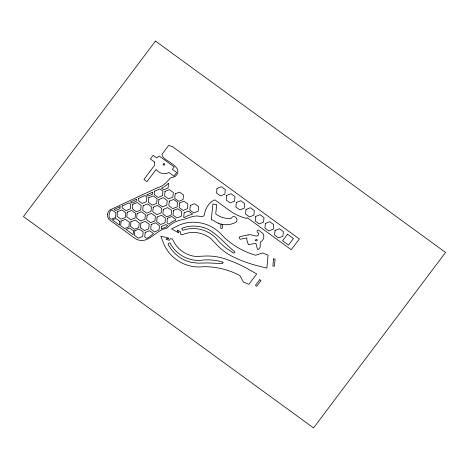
<?xml version="1.0" encoding="UTF-8"?>
<svg xmlns="http://www.w3.org/2000/svg" width="469" height="469" viewBox="0 0 469 469"><rect width="100%" height="100%" fill="white"/><g stroke="black" fill="none" stroke-linecap="round" stroke-linejoin="round"><path stroke-width="0.7" d="M221.046 224.1L220.665 228.245L222.224 228.456L222.605 224.311M248.06 234.992C251.261 233.263 258.853 239.331 258.765 233.322L257.962 232.835A1.571 1.477 29.2 0 1 258.472 230.015L263.349 233.861A7.094 6.677 29.2 0 1 260.283 242.115L260.102 247.374L258.548 249.32L257.493 249.397L255.863 243.235L248.347 244.748L246.753 239.542L246.993 237.894L240.363 239.231A1.612 1.518 29.2 0 1 239.682 236.681L248.089 234.928M107.518 214.603L107.77 217.047L108.785 219.34L135.084 238.498C147.835 246.155 155.28 229.757 167.005 228.186C170.687 223.854 175.904 220.922 181.474 219.855C187.899 218.783 193.996 214.298 200.908 216.678C202.291 216.959 203.833 216.238 204.384 214.919C205.24 208.646 208.828 202.332 214.866 199.841L229.617 210.587A44.408 41.811 29.2 0 0 246.594 218.378L247.163 217.622L291.214 249.719L299.31 238.956L172.393 146.592L168.647 145.443L161.869 154.453L163.007 156.91L164.56 158.586C168.846 162.28 183.772 168.553 175.429 176.221C173.835 177.417 171.636 177.059 170.077 178.32C166.624 182.265 162.989 186.521 157.561 187.729L109.365 210.206L108.069 212.24L107.518 214.603M223.021 262.734L222.347 263.555L207.644 262.921L197.701 263.15L190.918 262.235L187.606 261.262A32.648 30.737 29.2 0 1 178.443 256.42L175.769 254.227A32.648 30.737 29.2 0 1 169.291 246.26C166.243 244.425 170.177 240.615 170.868 244.496A30.895 29.084 29.2 0 0 181.439 255.4L184.804 257.27A30.907 29.101 29.2 0 0 199.659 260.447L203.857 259.984A50.84 47.867 29.2 0 1 220.342 261.456L222.687 262.148L223.021 262.734M181.919 228.925L182.787 230.39L184.423 229.792A30.895 29.084 29.2 0 1 199.413 229.189L203.124 230.173A30.907 29.101 29.2 0 1 216.109 238.211L218.871 241.482A50.84 47.867 29.2 0 0 231.915 251.9C232.413 253.407 235.942 253.43 234.652 251.642C225.442 244.449 218.261 234.647 207.831 229.2A32.648 30.737 29.2 0 0 197.906 226.351L194.488 226.093A32.648 30.737 29.2 0 0 184.446 227.406L182.318 228.163L181.919 228.925M115.954 212.867L115.532 217.481L111.176 219.222L109.4 217.933A9.708 9.14 29.2 0 1 110.661 210.546L112.021 210.006L115.954 212.867M117.502 211.677L117.08 216.285L121.014 219.152L125.37 217.411L125.792 212.797L121.858 209.93L117.502 211.677M120.082 206.653L119.888 208.74L115.532 210.487L114.108 209.45L120.082 206.653M119.83 221.368L119.484 225.132L112.337 219.926L115.896 218.501L119.83 221.368M122.233 205.926L122.063 207.761L125.997 210.628L130.353 208.881L130.781 204.273L128.869 202.878L122.233 205.926M121.072 221.081L120.65 225.689L124.584 228.555L128.94 226.814L129.362 222.2L125.428 219.334L121.072 221.081M127.251 212.24L126.823 216.848L130.757 219.715L135.119 217.968L135.541 213.36L131.607 210.493L127.251 212.24M130.921 221.802L130.499 226.416L134.433 229.282L138.789 227.535L139.211 222.927L135.277 220.061L130.921 221.802M132.827 204.285L132.405 208.893L136.338 211.759L140.694 210.018L141.116 205.404L137.183 202.538L132.827 204.285M133.483 230.877L133.137 234.641L125.991 229.435L129.55 228.01L133.483 230.877M136.42 199.225L136.227 201.318L131.871 203.059L130.446 202.028L136.42 199.225M134.843 230.748L134.421 235.356L138.355 238.223L142.711 236.482L143.133 231.868L139.199 229.001L134.843 230.748M138.39 198.51L138.203 200.562L142.136 203.429L146.492 201.682L146.914 197.074L144.827 195.55L138.39 198.51M137.1 213.518L136.678 218.132L140.612 220.993L144.968 219.252L145.39 214.638L141.456 211.771L137.1 213.518M140.882 223.092L140.46 227.705L144.393 230.572L148.749 228.825L149.171 224.217L145.238 221.35L140.882 223.092M143.151 205.68L142.728 210.288L146.662 213.155L151.018 211.413L151.44 206.8L147.506 203.933L143.151 205.68M145.179 232.442L144.757 237.05L146.51 238.328A6.759 6.361 29.2 0 0 149.335 236.851L153.474 233.562L149.541 230.695L145.179 232.442M147.084 215.16L146.662 219.768L150.596 222.634L154.952 220.893L155.374 216.279L151.44 213.413L147.084 215.16M148.79 197.672L148.368 202.286L152.302 205.152L156.658 203.405L157.08 198.797L153.146 195.931L148.79 197.672M152.531 192.22L152.343 194.313L147.981 196.06L146.562 195.022L152.531 192.22M151.159 224.54L150.737 229.148L154.67 232.014L159.073 229.751L159.448 225.659L155.515 222.793L151.159 224.54M154.5 191.258L154.19 194.6L158.129 197.467L162.485 195.72L162.907 191.112L159.941 188.948L154.5 191.258M153.24 207.187L152.818 211.795L156.752 214.661L161.107 212.92L161.529 208.306L157.596 205.44L153.24 207.187M157.127 217.012L156.705 221.626L160.638 224.493L164.994 222.746L165.416 218.138L161.483 215.271L157.127 217.012M158.921 199.419L158.499 204.027L162.432 206.893L166.788 205.146L167.21 200.539L163.276 197.672L158.921 199.419M161.717 226.293L161.477 228.895A19.551 18.402 29.2 0 1 166.049 227.16A5.704 5.37 29.2 0 1 167.58 225.642L166.073 224.545L161.717 226.293M163.312 209.356L162.89 213.97L166.823 216.836L171.179 215.089L171.601 210.481L167.668 207.615L163.312 209.356M165.006 191.387L164.584 195.995L168.518 198.862L172.873 197.121L173.301 192.507L169.368 189.64L165.006 191.387M168.482 183.42L168.054 188.028L163.699 189.775L161.477 188.157A19.85 18.69 29.2 0 0 168.318 183.303L168.482 183.42M167.404 218.237L166.982 222.845L168.969 224.293A17.16 16.157 29.2 0 1 175.623 220.196L175.699 219.357L171.765 216.49L167.404 218.237M169.274 201.166L168.846 205.78L172.78 208.646L177.141 206.899L177.563 202.291L173.63 199.425L169.274 201.166M173.424 210.481L173.002 215.095L176.936 217.962L181.292 216.215L181.714 211.601L177.78 208.74L173.424 210.481M175.189 193.838L174.767 198.451L178.701 201.318L183.057 199.571L183.485 194.963L179.551 192.097L175.189 193.838M179.609 202.948L179.187 207.562L183.121 210.423L187.477 208.682L187.899 204.068L183.965 201.207L179.609 202.948M177.505 230.256L177.417 231.276L178.918 232.137L178.507 232.847L171.548 228.837L179.557 224.968A36.688 34.536 29.2 0 1 194.389 222.23L198.229 222.529A36.688 34.536 29.2 0 1 209.379 225.73C214.485 228.11 219.07 231.539 222.669 235.878A72.097 67.876 29.2 0 0 255.658 255.242L262.581 252.938L268.057 255.142L266.861 268.145L255.546 265.243A125.786 118.423 29.2 0 1 234.037 257.282A54.855 51.643 29.2 0 1 215.951 243.95L210.81 238.574A26.85 25.279 29.2 0 0 202.016 233.826L198.792 232.97A26.85 25.279 29.2 0 0 185.759 233.492L181.995 234.863L180.254 233.855L180.454 231.686L177.505 230.256M184.118 212.803L183.696 217.411L184.118 217.716A21.826 20.548 29.2 0 1 192.372 214.374L192.413 213.923L188.479 211.056L184.118 212.803M190.291 205.457L189.869 210.071L193.803 212.938L198.158 211.191L198.58 206.583L194.647 203.716L190.291 205.457M217 188.456L216.578 193.064L220.512 195.931L224.868 194.189L225.29 189.576L221.356 186.709L217 188.456M218.923 223.437L218.894 223.813L225.636 224.721A20.208 19.024 29.2 0 0 236.3 221.943C239.143 218.407 233.181 214.052 231.328 218.249C225.812 219.058 220.061 217.382 215.758 213.864L216.678 204.607L212.885 204.062L211.314 219.838L212.932 220.072A20.208 19.024 29.2 0 0 218.923 223.437M226.674 195.456L226.251 200.064L230.185 202.93L234.541 201.189L234.963 196.575L231.029 193.709L226.674 195.456M236.347 202.456L235.925 207.064L239.858 209.93L244.214 208.189L244.642 203.575L240.708 200.709L236.347 202.456M246.026 209.455L245.598 214.069L249.531 216.93L253.893 215.189L254.315 210.575L250.382 207.708L246.026 209.455M255.699 216.455L255.271 221.069L259.205 223.93L263.566 222.189L263.988 217.575L260.055 214.708L255.699 216.455M265.372 223.455L264.95 228.069L268.884 230.93L273.239 229.189L273.662 224.575L269.728 221.714L265.372 223.455M275.045 230.455L274.623 235.069L278.557 237.935L282.913 236.188L283.335 231.575L279.401 228.714L275.045 230.455M273.538 258.888L272.882 266.046L274.429 266.251L275.086 259.099L273.538 258.888M168.57 238.129L168.4 238.938L166.724 238.522L166.12 239.331L169.221 240.345L170.523 238.61L172.469 239.096L174.31 242.725A26.85 25.279 29.2 0 0 183.496 252.199L186.428 253.823A26.85 25.279 29.2 0 0 196.024 256.484L203.364 256.133A54.855 51.643 29.2 0 1 225.472 258.999A125.786 118.423 29.2 0 1 246.518 268.186L256.725 273.96L248.945 284.302L243.47 282.098L239.94 275.584A72.097 67.876 29.2 0 0 202.907 266.732C197.349 267.394 191.71 266.697 186.428 264.885A36.688 34.536 29.2 0 1 176.133 259.445L173.125 256.983A36.688 34.536 29.2 0 1 164.097 244.63L160.808 236.218L168.57 238.129M154.559 162.034L154.424 165.51L143.954 179.434L146.996 181.655L156.171 169.456L156.582 169.977A10.365 9.755 29.2 0 0 163.118 173.665L165.645 173.688L168.992 172.545L173.952 176.162L176.707 172.492L172.363 169.327L174.163 166.929L159.208 156.042L156.705 157.918L153.175 155.345L150.414 159.014L154.559 162.034M155.45 41.067L23.45 216.567L313.55 427.933L445.55 252.433L155.45 41.067M287.503 234.207L282.584 240.744L288.517 245.07L293.436 238.528L287.503 234.207M259.732 279.694L255.453 285.387L256.725 286.313L261.004 280.62L259.732 279.694M255.734 240.45A0.827 0.78 29.2 0 0 257.147 240.533A0.827 0.78 29.2 0 0 256.449 239.313A0.827 0.78 29.2 0 0 255.734 240.45M163.235 164.66A0.827 0.78 29.2 0 0 164.642 164.853A0.827 0.78 29.2 0 0 164.044 163.581A0.827 0.78 29.2 0 0 163.235 164.66"/></g></svg>
